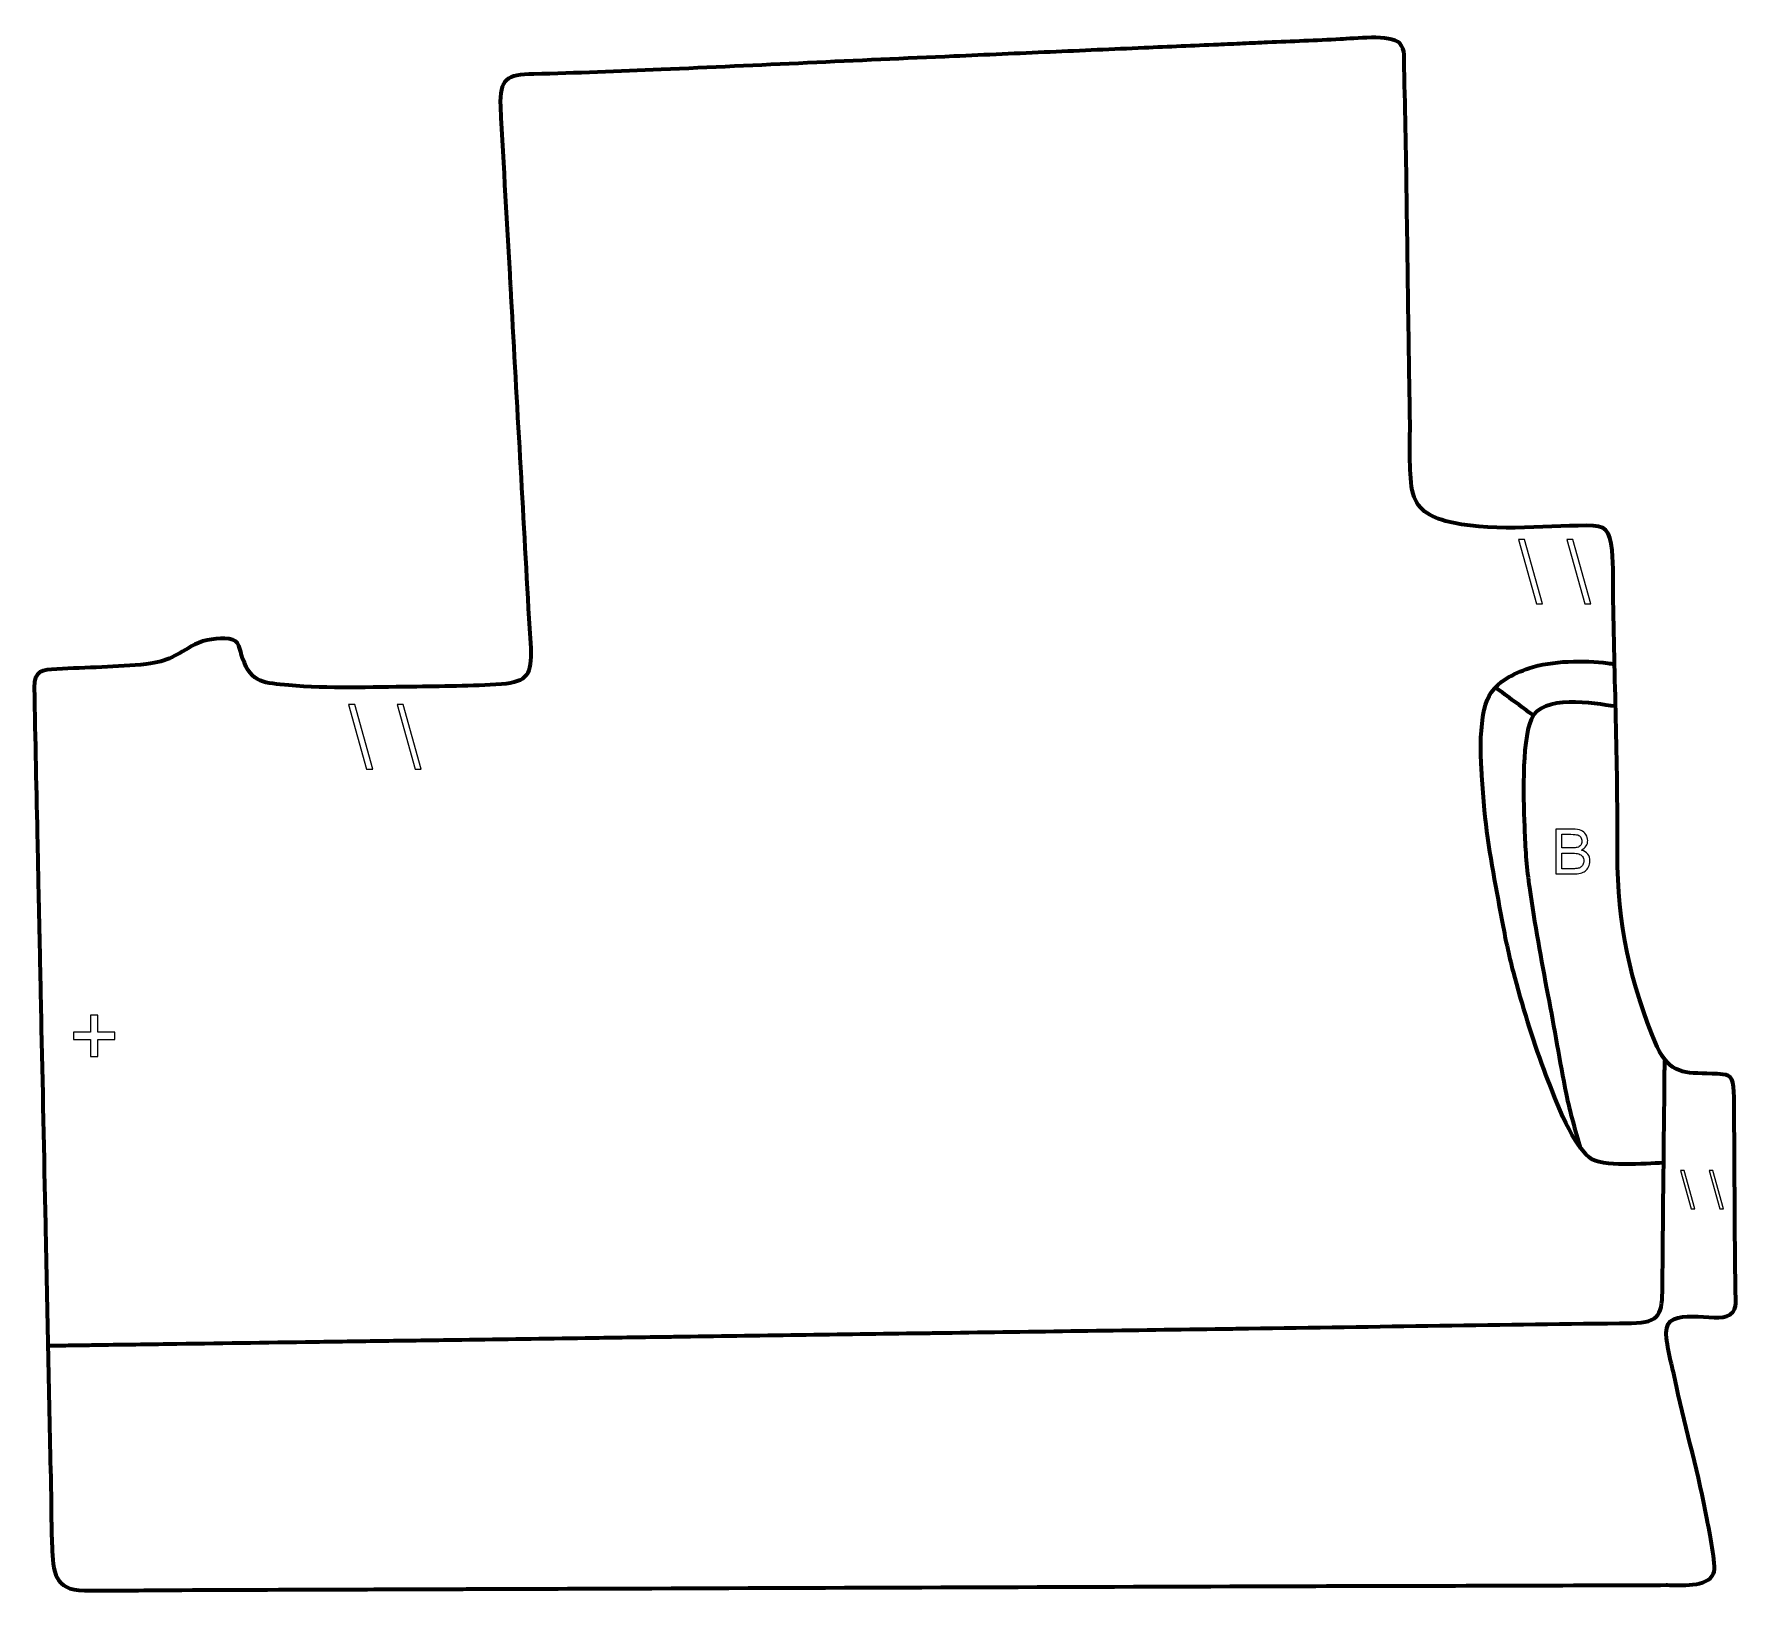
# Model space of a CAD drawing. Header units: millimetres. Extents: x 1348 to 2039, y 233 to 865.
import ezdxf

# ---------------------------------------------------------------- set-up
doc = ezdxf.new("R2010")
doc.units = ezdxf.units.MM
doc.header["$MEASUREMENT"] = 0
doc.layers.add('layer 2', color=7, linetype='Continuous')
doc.layers.add('layer 3', color=7, linetype='Continuous')

msp = doc.modelspace()

# ---------------------------------------------------------------- linework, layer by layer
at = {"layer": 'layer 2', "color": 142}
for points, knots in [([(1957.5635, 633.7059), (1957.5635, 633.7059), (1950.2448, 659.8697), (1950.2448, 659.8697), (1950.2448, 659.8697), (1950.2448, 659.8697), (1952.7315, 659.8697), (1952.7315, 659.8697), (1952.7315, 659.8697), (1952.7315, 659.8697), (1960.0503, 633.7059), (1960.0503, 633.7059), (1960.0503, 633.7059), (1960.0503, 633.7059), (1957.5635, 633.7059), (1957.5635, 633.7059)], [0, 0, 0, 0, 0.2, 0.2, 0.2, 0.2, 0.4, 0.4, 0.4, 0.4, 0.6, 0.6, 0.6, 0.6, 1, 1, 1, 1]), ([(1977.21, 633.7059), (1977.21, 633.7059), (1969.8913, 659.8697), (1969.8913, 659.8697), (1969.8913, 659.8697), (1969.8913, 659.8697), (1972.378, 659.8697), (1972.378, 659.8697), (1972.378, 659.8697), (1972.378, 659.8697), (1979.6968, 633.7059), (1979.6968, 633.7059), (1979.6968, 633.7059), (1979.6968, 633.7059), (1977.21, 633.7059), (1977.21, 633.7059)], [0, 0, 0, 0, 0.2, 0.2, 0.2, 0.2, 0.4, 0.4, 0.4, 0.4, 0.6, 0.6, 0.6, 0.6, 1, 1, 1, 1]), ([(1483.0816, 566.7057), (1483.0816, 566.7057), (1475.7629, 592.8695), (1475.7629, 592.8695), (1475.7629, 592.8695), (1475.7629, 592.8695), (1478.2496, 592.8695), (1478.2496, 592.8695), (1478.2496, 592.8695), (1478.2496, 592.8695), (1485.5684, 566.7057), (1485.5684, 566.7057), (1485.5684, 566.7057), (1485.5684, 566.7057), (1483.0816, 566.7057), (1483.0816, 566.7057)], [0, 0, 0, 0, 0.2, 0.2, 0.2, 0.2, 0.4, 0.4, 0.4, 0.4, 0.6, 0.6, 0.6, 0.6, 1, 1, 1, 1]), ([(1502.728, 566.7057), (1502.728, 566.7057), (1495.4093, 592.8695), (1495.4093, 592.8695), (1495.4093, 592.8695), (1495.4093, 592.8695), (1497.896, 592.8695), (1497.896, 592.8695), (1497.896, 592.8695), (1497.896, 592.8695), (1505.2148, 566.7057), (1505.2148, 566.7057), (1505.2148, 566.7057), (1505.2148, 566.7057), (1502.728, 566.7057), (1502.728, 566.7057)], [0, 0, 0, 0, 0.2, 0.2, 0.2, 0.2, 0.4, 0.4, 0.4, 0.4, 0.6, 0.6, 0.6, 0.6, 1, 1, 1, 1]), ([(1965.5096, 524.1803), (1965.5096, 524.1803), (1965.5096, 542.4072), (1965.5096, 542.4072), (1965.5096, 542.4072), (1965.5096, 542.4072), (1972.349, 542.4072), (1972.349, 542.4072), (1972.349, 542.4072), (1973.7406, 542.4072), (1974.8564, 542.2248), (1975.7008, 541.8557), (1975.7008, 541.8557), (1976.5408, 541.4865), (1977.1985, 540.918), (1977.6736, 540.1501), (1977.6736, 540.1501), (1978.1531, 539.3864), (1978.3907, 538.5845), (1978.3907, 537.7444), (1978.3907, 537.7444), (1978.3907, 536.968), (1978.1785, 536.234), (1977.7585, 535.5467), (1977.7585, 535.5467), (1977.3385, 534.8593), (1976.7021, 534.3035), (1975.8493, 533.8793), (1975.8493, 533.8793), (1976.9524, 533.5568), (1977.8009, 533.0053), (1978.3907, 532.2246), (1978.3907, 532.2246), (1978.9847, 531.4482), (1979.2817, 530.5275), (1979.2817, 529.4668), (1979.2817, 529.4668), (1979.2817, 528.6097), (1979.0992, 527.8164), (1978.7386, 527.0824), (1978.7386, 527.0824), (1978.3779, 526.3484), (1977.9325, 525.7841), (1977.4021, 525.3852), (1977.4021, 525.3852), (1976.8718, 524.9907), (1976.2056, 524.6894), (1975.408, 524.4858), (1975.408, 524.4858), (1974.6061, 524.2821), (1973.626, 524.1803), (1972.4635, 524.1803), (1972.4635, 524.1803), (1972.4635, 524.1803), (1965.5096, 524.1803), (1965.5096, 524.1803)], [0, 0, 0, 0, 0.06666667, 0.06666667, 0.06666667, 0.06666667, 0.13333333, 0.13333333, 0.13333333, 0.13333333, 0.2, 0.2, 0.2, 0.2, 0.26666667, 0.26666667, 0.26666667, 0.26666667, 0.33333333, 0.33333333, 0.33333333, 0.33333333, 0.4, 0.4, 0.4, 0.4, 0.46666667, 0.46666667, 0.46666667, 0.46666667, 0.53333333, 0.53333333, 0.53333333, 0.53333333, 0.6, 0.6, 0.6, 0.6, 0.66666667, 0.66666667, 0.66666667, 0.66666667, 0.73333333, 0.73333333, 0.73333333, 0.73333333, 0.8, 0.8, 0.8, 0.8, 0.86666667, 0.86666667, 0.86666667, 0.86666667, 1, 1, 1, 1]), ([(1967.928, 534.7448), (1967.928, 534.7448), (1971.8695, 534.7448), (1971.8695, 534.7448), (1971.8695, 534.7448), (1972.9387, 534.7448), (1973.7067, 534.8169), (1974.1691, 534.9569), (1974.1691, 534.9569), (1974.7843, 535.1394), (1975.2468, 535.4448), (1975.5565, 535.8691), (1975.5565, 535.8691), (1975.8662, 536.2934), (1976.0232, 536.8237), (1976.0232, 537.4644), (1976.0232, 537.4644), (1976.0232, 538.0711), (1975.879, 538.6057), (1975.5862, 539.0639), (1975.5862, 539.0639), (1975.2977, 539.5264), (1974.8819, 539.8446), (1974.3431, 540.0143), (1974.3431, 540.0143), (1973.8042, 540.184), (1972.8793, 540.2689), (1971.5725, 540.2689), (1971.5725, 540.2689), (1971.5725, 540.2689), (1967.928, 540.2689), (1967.928, 540.2689), (1967.928, 540.2689), (1967.928, 540.2689), (1967.928, 534.7448), (1967.928, 534.7448)], [0, 0, 0, 0, 0.1, 0.1, 0.1, 0.1, 0.2, 0.2, 0.2, 0.2, 0.3, 0.3, 0.3, 0.3, 0.4, 0.4, 0.4, 0.4, 0.5, 0.5, 0.5, 0.5, 0.6, 0.6, 0.6, 0.6, 0.7, 0.7, 0.7, 0.7, 0.8, 0.8, 0.8, 0.8, 1, 1, 1, 1]), ([(1967.928, 526.3187), (1967.928, 526.3187), (1972.4678, 526.3187), (1972.4678, 526.3187), (1972.4678, 526.3187), (1973.2484, 526.3187), (1973.7958, 526.3484), (1974.114, 526.4078), (1974.114, 526.4078), (1974.6655, 526.5053), (1975.1322, 526.6708), (1975.5056, 526.9042), (1975.5056, 526.9042), (1975.879, 527.1375), (1976.1844, 527.4769), (1976.4263, 527.9224), (1976.4263, 527.9224), (1976.6681, 528.3679), (1976.7869, 528.8813), (1976.7869, 529.4625), (1976.7869, 529.4625), (1976.7869, 530.1456), (1976.613, 530.7354), (1976.2608, 531.2403), (1976.2608, 531.2403), (1975.9129, 531.7452), (1975.4292, 532.0973), (1974.8098, 532.301), (1974.8098, 532.301), (1974.1946, 532.5046), (1973.3036, 532.6064), (1972.1453, 532.6064), (1972.1453, 532.6064), (1972.1453, 532.6064), (1967.928, 532.6064), (1967.928, 532.6064), (1967.928, 532.6064), (1967.928, 532.6064), (1967.928, 526.3187), (1967.928, 526.3187)], [0, 0, 0, 0, 0.09090909, 0.09090909, 0.09090909, 0.09090909, 0.18181818, 0.18181818, 0.18181818, 0.18181818, 0.27272727, 0.27272727, 0.27272727, 0.27272727, 0.36363636, 0.36363636, 0.36363636, 0.36363636, 0.45454545, 0.45454545, 0.45454545, 0.45454545, 0.54545455, 0.54545455, 0.54545455, 0.54545455, 0.63636364, 0.63636364, 0.63636364, 0.63636364, 0.72727273, 0.72727273, 0.72727273, 0.72727273, 0.81818182, 0.81818182, 0.81818182, 0.81818182, 1, 1, 1, 1]), ([(1371.1056, 450.1533), (1371.1056, 450.1533), (1371.1056, 457.0832), (1371.1056, 457.0832), (1371.1056, 457.0832), (1371.1056, 457.0832), (1364.2111, 457.0832), (1364.2111, 457.0832), (1364.2111, 457.0832), (1364.2111, 457.0832), (1364.2111, 459.9824), (1364.2111, 459.9824), (1364.2111, 459.9824), (1364.2111, 459.9824), (1371.1056, 459.9824), (1371.1056, 459.9824), (1371.1056, 459.9824), (1371.1056, 459.9824), (1371.1056, 466.8769), (1371.1056, 466.8769), (1371.1056, 466.8769), (1371.1056, 466.8769), (1374.0401, 466.8769), (1374.0401, 466.8769), (1374.0401, 466.8769), (1374.0401, 466.8769), (1374.0401, 459.9824), (1374.0401, 459.9824), (1374.0401, 459.9824), (1374.0401, 459.9824), (1380.9347, 459.9824), (1380.9347, 459.9824), (1380.9347, 459.9824), (1380.9347, 459.9824), (1380.9347, 457.0832), (1380.9347, 457.0832), (1380.9347, 457.0832), (1380.9347, 457.0832), (1374.0401, 457.0832), (1374.0401, 457.0832), (1374.0401, 457.0832), (1374.0401, 457.0832), (1374.0401, 450.1533), (1374.0401, 450.1533), (1374.0401, 450.1533), (1374.0401, 450.1533), (1371.1056, 450.1533), (1371.1056, 450.1533)], [0, 0, 0, 0, 0.07692308, 0.07692308, 0.07692308, 0.07692308, 0.15384615, 0.15384615, 0.15384615, 0.15384615, 0.23076923, 0.23076923, 0.23076923, 0.23076923, 0.30769231, 0.30769231, 0.30769231, 0.30769231, 0.38461538, 0.38461538, 0.38461538, 0.38461538, 0.46153846, 0.46153846, 0.46153846, 0.46153846, 0.53846154, 0.53846154, 0.53846154, 0.53846154, 0.61538462, 0.61538462, 0.61538462, 0.61538462, 0.69230769, 0.69230769, 0.69230769, 0.69230769, 0.76923077, 0.76923077, 0.76923077, 0.76923077, 0.84615385, 0.84615385, 0.84615385, 0.84615385, 1, 1, 1, 1]), ([(2020.3188, 388.3328), (2020.3188, 388.3328), (2015.9671, 403.8894), (2015.9671, 403.8894), (2015.9671, 403.8894), (2015.9671, 403.8894), (2017.4457, 403.8894), (2017.4457, 403.8894), (2017.4457, 403.8894), (2017.4457, 403.8894), (2021.7973, 388.3328), (2021.7973, 388.3328), (2021.7973, 388.3328), (2021.7973, 388.3328), (2020.3188, 388.3328), (2020.3188, 388.3328)], [0, 0, 0, 0, 0.2, 0.2, 0.2, 0.2, 0.4, 0.4, 0.4, 0.4, 0.6, 0.6, 0.6, 0.6, 1, 1, 1, 1]), ([(2032.0002, 388.3328), (2032.0002, 388.3328), (2027.6485, 403.8894), (2027.6485, 403.8894), (2027.6485, 403.8894), (2027.6485, 403.8894), (2029.1271, 403.8894), (2029.1271, 403.8894), (2029.1271, 403.8894), (2029.1271, 403.8894), (2033.4787, 388.3328), (2033.4787, 388.3328), (2033.4787, 388.3328), (2033.4787, 388.3328), (2032.0002, 388.3328), (2032.0002, 388.3328)], [0, 0, 0, 0, 0.2, 0.2, 0.2, 0.2, 0.4, 0.4, 0.4, 0.4, 0.6, 0.6, 0.6, 0.6, 1, 1, 1, 1])]:
    msp.add_open_spline(points, degree=3, knots=knots, dxfattribs=at)
at = {"layer": 'layer 2', "color": 142, "lineweight": 158}
for points, knots in [([(2008.7707, 406.9399), (2002.2124, 406.7326), (1983.8981, 405.0979), (1979.0917, 409.114), (1979.0917, 409.114), (1971.2618, 415.6567), (1964.4248, 434.8479), (1960.7289, 444.7008), (1960.7289, 444.7008), (1955.8473, 457.7149), (1951.7952, 471.0196), (1948.2612, 484.4584), (1948.2612, 484.4584), (1946.4387, 491.423), (1944.9991, 498.3683), (1943.6962, 505.4449), (1943.6962, 505.4449), (1940.9672, 520.3158), (1937.9488, 534.9335), (1936.5702, 550.0246), (1936.5702, 550.0246), (1936.1567, 554.7033), (1935.8354, 559.3905), (1935.4973, 564.0753), (1935.4973, 564.0753), (1935.3878, 565.584), (1935.2893, 567.0911), (1935.2019, 568.6012), (1935.2019, 568.6012), (1934.7657, 576.312), (1934.9593, 583.1638), (1936.3575, 590.7858), (1936.3575, 590.7858), (1937.5377, 596.5032), (1940.3281, 600.1087), (1945.2062, 603.2908), (1945.2062, 603.2908), (1948.1478, 605.2095), (1951.3309, 606.5484), (1954.6407, 607.6839), (1954.6407, 607.6839), (1963.8917, 610.7592), (1976.9286, 610.9315), (1986.561, 609.6911), (1986.561, 609.6911), (1987.4113, 609.5815), (1988.2613, 609.4679), (1989.1112, 609.3555)], [0, 0, 0, 0, 0.07692308, 0.07692308, 0.07692308, 0.07692308, 0.15384615, 0.15384615, 0.15384615, 0.15384615, 0.23076923, 0.23076923, 0.23076923, 0.23076923, 0.30769231, 0.30769231, 0.30769231, 0.30769231, 0.38461538, 0.38461538, 0.38461538, 0.38461538, 0.46153846, 0.46153846, 0.46153846, 0.46153846, 0.53846154, 0.53846154, 0.53846154, 0.53846154, 0.61538462, 0.61538462, 0.61538462, 0.61538462, 0.69230769, 0.69230769, 0.69230769, 0.69230769, 0.76923077, 0.76923077, 0.76923077, 0.76923077, 0.84615385, 0.84615385, 0.84615385, 0.84615385, 1, 1, 1, 1]), ([(1989.553, 592.2035), (1980.8064, 593.3529), (1959.8265, 597.2287), (1955.42, 586.8862), (1955.42, 586.8862), (1951.3718, 577.3843), (1952.3636, 552.4628), (1952.7734, 541.1835), (1952.7734, 541.1835), (1953.0493, 533.5929), (1953.6351, 526.1728), (1954.7305, 518.6531), (1954.7305, 518.6531), (1956.9304, 503.9284), (1959.3548, 489.6629), (1962.236, 475.0546), (1962.236, 475.0546), (1964.8598, 461.7513), (1966.9374, 448.2458), (1969.6353, 435.0043), (1969.6353, 435.0043), (1971.1619, 427.5123), (1973.3607, 420.1651), (1975.4247, 412.8081)], [0, 0, 0, 0, 0.14285714, 0.14285714, 0.14285714, 0.14285714, 0.28571429, 0.28571429, 0.28571429, 0.28571429, 0.42857143, 0.42857143, 0.42857143, 0.42857143, 0.57142857, 0.57142857, 0.57142857, 0.57142857, 0.71428571, 0.71428571, 0.71428571, 0.71428571, 1, 1, 1, 1]), ([(1353.8267, 332.867), (1356.9995, 332.9123), (1360.1722, 332.9576), (1363.3449, 333.0029), (1363.3449, 333.0029), (1366.5176, 333.0483), (1369.6904, 333.0937), (1372.8631, 333.139), (1372.8631, 333.139), (1382.7153, 333.2797), (1392.5674, 333.4204), (1402.4196, 333.5611), (1402.4196, 333.5611), (1422.2909, 333.8449), (1442.1622, 334.1287), (1462.0335, 334.4126), (1462.0335, 334.4126), (1472.0527, 334.5557), (1482.0717, 334.6987), (1492.0909, 334.8418), (1492.0909, 334.8418), (1501.9431, 334.9825), (1511.7953, 335.1233), (1521.6473, 335.264), (1521.6473, 335.264), (1538.3459, 335.5025), (1555.0445, 335.741), (1571.7431, 335.9796), (1571.7431, 335.9796), (1581.7623, 336.1226), (1591.7813, 336.2657), (1601.8005, 336.4088), (1601.8005, 336.4088), (1604.9732, 336.4541), (1608.146, 336.4994), (1611.3187, 336.5448), (1611.3187, 336.5448), (1644.7158, 337.0218), (1678.113, 337.4987), (1711.5101, 337.9758), (1711.5101, 337.9758), (1714.5159, 338.0187), (1717.5217, 338.0617), (1720.5273, 338.1046), (1720.5273, 338.1046), (1757.2642, 338.6292), (1794.001, 339.154), (1830.738, 339.6787), (1830.738, 339.6787), (1834.0777, 339.7264), (1837.4174, 339.7741), (1840.7571, 339.8218), (1840.7571, 339.8218), (1892.5372, 340.5621), (1944.3126, 341.4378), (1996.0953, 341.9929), (1996.0953, 341.9929), (2008.0211, 342.1208), (2008.5992, 345.8695), (2008.6975, 356.5761), (2008.6975, 356.5761), (2008.9451, 383.5228), (2009.2506, 410.4722), (2009.5282, 437.419), (2009.5282, 437.419), (2009.5644, 440.9293), (2009.6006, 444.4396), (2009.6367, 447.9498), (2009.6367, 447.9498), (2009.6367, 447.9498), (2009.6419, 448.4513), (2009.6419, 448.4513)], [0, 0, 0, 0, 0.05263158, 0.05263158, 0.05263158, 0.05263158, 0.10526316, 0.10526316, 0.10526316, 0.10526316, 0.15789474, 0.15789474, 0.15789474, 0.15789474, 0.21052632, 0.21052632, 0.21052632, 0.21052632, 0.26315789, 0.26315789, 0.26315789, 0.26315789, 0.31578947, 0.31578947, 0.31578947, 0.31578947, 0.36842105, 0.36842105, 0.36842105, 0.36842105, 0.42105263, 0.42105263, 0.42105263, 0.42105263, 0.47368421, 0.47368421, 0.47368421, 0.47368421, 0.52631579, 0.52631579, 0.52631579, 0.52631579, 0.57894737, 0.57894737, 0.57894737, 0.57894737, 0.63157895, 0.63157895, 0.63157895, 0.63157895, 0.68421053, 0.68421053, 0.68421053, 0.68421053, 0.73684211, 0.73684211, 0.73684211, 0.73684211, 0.78947368, 0.78947368, 0.78947368, 0.78947368, 0.84210526, 0.84210526, 0.84210526, 0.84210526, 0.89473684, 0.89473684, 0.89473684, 0.89473684, 1, 1, 1, 1])]:
    msp.add_open_spline(points, degree=3, knots=knots, dxfattribs=at)
msp.add_open_spline([(1956.3671, 588.4551), (1951.195, 592.2675), (1946.0231, 596.0797), (1940.851, 599.8921)], degree=3, dxfattribs=at)
at = {"layer": 'layer 3', "color": 22, "lineweight": 158}
msp.add_open_spline([(1760.3558, 857.6062), (1773.0459, 858.1635), (1785.7359, 858.721), (1798.426, 859.2783), (1798.426, 859.2783), (1808.4444, 859.7184), (1818.4629, 860.1584), (1828.4813, 860.5985), (1828.4813, 860.5985), (1831.8209, 860.7451), (1835.1604, 860.8918), (1838.4999, 861.0384), (1838.4999, 861.0384), (1841.8393, 861.1852), (1845.1788, 861.3318), (1848.5184, 861.4785), (1848.5184, 861.4785), (1858.3436, 861.9101), (1868.2119, 862.2804), (1878.0292, 862.7758), (1878.0292, 862.7758), (1883.286, 863.0411), (1898.4599, 864.9025), (1902.1416, 861.1795), (1902.1416, 861.1795), (1904.5444, 858.7497), (1903.85, 854.3978), (1903.9375, 851.1621), (1903.9375, 851.1621), (1904.9365, 813.8143), (1905.2247, 776.3357), (1905.8234, 738.9651), (1905.8234, 738.9651), (1905.9813, 729.0986), (1906.1394, 719.2321), (1906.2974, 709.3656), (1906.2974, 709.3656), (1906.3957, 700.375), (1905.8848, 690.1758), (1906.9184, 681.3481), (1906.9184, 681.3481), (1908.2344, 672.8747), (1912.8256, 669.689), (1920.6994, 667.3549), (1920.6994, 667.3549), (1937.4521, 662.8287), (1960.3536, 665.3154), (1977.8349, 665.548), (1977.8349, 665.548), (1986.0885, 665.6578), (1987.3486, 663.6232), (1988.2472, 655.4915), (1988.2472, 655.4915), (1988.9556, 649.0823), (1988.6282, 641.4194), (1988.7307, 634.844), (1988.7307, 634.844), (1989.3615, 600.619), (1990.6699, 566.6005), (1990.4549, 532.3429), (1990.4549, 532.3429), (1990.4196, 504.0614), (1995.5453, 480.1551), (2006.535, 454.1201), (2006.535, 454.1201), (2011.941, 442.8829), (2017.481, 443.4847), (2028.8316, 443.154), (2028.8316, 443.154), (2031.1737, 443.0858), (2035.614, 443.2962), (2036.8576, 440.8734), (2036.8576, 440.8734), (2038.1423, 437.9794), (2037.7746, 429.6261), (2037.8091, 425.9968), (2037.8091, 425.9968), (2038.0273, 402.4196), (2038.0308, 378.8025), (2038.3309, 355.2353), (2038.3309, 355.2353), (2038.3728, 351.9368), (2039.315, 347.9075), (2036.4591, 345.7059), (2036.4591, 345.7059), (2036.4591, 345.7059), (2035.9886, 345.3432), (2035.9886, 345.3432), (2035.9886, 345.3432), (2030.5339, 341.5717), (2009.8861, 349.832), (2010.2438, 337.9837), (2010.2438, 337.9837), (2010.2438, 337.9837), (2010.2636, 337.3295), (2010.2636, 337.3295), (2010.2636, 337.3295), (2010.8059, 330.6475), (2013.0556, 323.0982), (2014.4013, 316.3873), (2014.4013, 316.3873), (2018.2425, 298.2033), (2023.581, 280.5342), (2026.822, 262.1869), (2026.822, 262.1869), (2027.5725, 257.9388), (2030.813, 243.7181), (2029.4439, 240.4163), (2029.4439, 240.4163), (2027.058, 234.6624), (2015.7239, 235.7349), (2010.6568, 235.7606), (2010.6568, 235.7606), (2010.6568, 235.7606), (2010.2707, 235.7602), (2010.2707, 235.7602), (2010.2707, 235.7602), (1997.7135, 235.6644), (1985.1557, 235.6586), (1972.5983, 235.6164), (1972.5983, 235.6164), (1926.1564, 235.4465), (1879.7142, 235.3925), (1833.2731, 235.2299), (1833.2731, 235.2299), (1749.9076, 234.9338), (1666.5422, 234.6376), (1583.1767, 234.3416), (1583.1767, 234.3416), (1563.2961, 234.2709), (1543.4153, 234.2004), (1523.5345, 234.1297), (1523.5345, 234.1297), (1520.1932, 234.1179), (1516.852, 234.106), (1513.5107, 234.0941), (1513.5107, 234.0941), (1500.1455, 234.0466), (1486.7803, 233.9991), (1473.4151, 233.9517), (1473.4151, 233.9517), (1450.193, 233.8692), (1426.971, 233.7867), (1403.7489, 233.7043), (1403.7489, 233.7043), (1392.0491, 233.6549), (1380.2693, 233.3455), (1368.58, 233.5368), (1368.58, 233.5368), (1356.051, 233.7418), (1356.0073, 241.134), (1355.4733, 251.3984), (1355.4733, 251.3984), (1355.0543, 259.4531), (1355.2116, 267.8294), (1355.0181, 275.9514), (1355.0181, 275.9514), (1354.1752, 311.3228), (1353.5361, 346.6993), (1352.7946, 382.0729), (1352.7946, 382.0729), (1352.203, 410.2797), (1351.6113, 438.4867), (1351.0197, 466.6936), (1351.0197, 466.6936), (1350.8096, 476.7079), (1350.5996, 486.7222), (1350.3896, 496.7365), (1350.3896, 496.7365), (1350.3196, 500.0746), (1350.2495, 503.4127), (1350.1795, 506.7508), (1350.1795, 506.7508), (1350.1095, 510.0889), (1350.0394, 513.4269), (1349.9695, 516.7651), (1349.9695, 516.7651), (1349.8329, 523.2744), (1349.6964, 529.7837), (1349.5599, 536.2929), (1349.5599, 536.2929), (1349.116, 557.4896), (1348.6214, 578.6947), (1348.2227, 599.8911), (1348.2227, 599.8911), (1348.1925, 606.7921), (1351.4218, 606.9357), (1357.442, 607.288), (1357.442, 607.288), (1369.3722, 607.9611), (1381.9021, 608.1162), (1393.7242, 609.2972), (1393.7242, 609.2972), (1402.7436, 610.3554), (1405.9286, 613.0665), (1413.4098, 617.3217), (1413.4098, 617.3217), (1417.4509, 619.2718), (1422.8675, 620.0396), (1427.3108, 619.533), (1427.3108, 619.533), (1431.7811, 619.0235), (1431.5895, 615.237), (1432.7929, 611.5882), (1432.7929, 611.5882), (1436.4191, 601.4165), (1441.7728, 601.7135), (1451.491, 600.7397), (1451.491, 600.7397), (1467.6632, 599.257), (1484.8778, 599.9967), (1501.1716, 600.1477), (1501.1716, 600.1477), (1513.1698, 600.2589), (1525.8116, 600.3947), (1537.761, 601.1829), (1537.761, 601.1829), (1548.496, 601.9702), (1549.9542, 605.3867), (1549.648, 615.7978), (1549.648, 615.7978), (1549.4934, 621.0552), (1548.9425, 626.5731), (1548.6489, 631.883), (1548.6489, 631.883), (1546.2431, 675.4131), (1543.8149, 718.9423), (1541.3975, 762.4719), (1541.3975, 762.4719), (1541.3975, 762.4719), (1541.3698, 762.9722), (1541.3698, 762.9722), (1541.3698, 762.9722), (1540.0259, 787.1492), (1538.6099, 811.3258), (1537.3271, 835.5057), (1537.3271, 835.5057), (1537.04, 846.9041), (1539.8393, 848.3459), (1550.8864, 848.6509), (1550.8864, 848.6509), (1568.1776, 849.1252), (1585.3065, 849.7478), (1602.587, 850.5095), (1602.587, 850.5095), (1642.1533, 852.2535), (1681.7129, 854.1518), (1721.2838, 855.89), (1721.2838, 855.89), (1734.3077, 856.4621), (1747.3318, 857.0339), (1760.3558, 857.6062)], degree=3, knots=[0, 0, 0, 0, 0.015625, 0.015625, 0.015625, 0.015625, 0.03125, 0.03125, 0.03125, 0.03125, 0.046875, 0.046875, 0.046875, 0.046875, 0.0625, 0.0625, 0.0625, 0.0625, 0.078125, 0.078125, 0.078125, 0.078125, 0.09375, 0.09375, 0.09375, 0.09375, 0.109375, 0.109375, 0.109375, 0.109375, 0.125, 0.125, 0.125, 0.125, 0.140625, 0.140625, 0.140625, 0.140625, 0.15625, 0.15625, 0.15625, 0.15625, 0.171875, 0.171875, 0.171875, 0.171875, 0.1875, 0.1875, 0.1875, 0.1875, 0.203125, 0.203125, 0.203125, 0.203125, 0.21875, 0.21875, 0.21875, 0.21875, 0.234375, 0.234375, 0.234375, 0.234375, 0.25, 0.25, 0.25, 0.25, 0.265625, 0.265625, 0.265625, 0.265625, 0.28125, 0.28125, 0.28125, 0.28125, 0.296875, 0.296875, 0.296875, 0.296875, 0.3125, 0.3125, 0.3125, 0.3125, 0.328125, 0.328125, 0.328125, 0.328125, 0.34375, 0.34375, 0.34375, 0.34375, 0.359375, 0.359375, 0.359375, 0.359375, 0.375, 0.375, 0.375, 0.375, 0.390625, 0.390625, 0.390625, 0.390625, 0.40625, 0.40625, 0.40625, 0.40625, 0.421875, 0.421875, 0.421875, 0.421875, 0.4375, 0.4375, 0.4375, 0.4375, 0.453125, 0.453125, 0.453125, 0.453125, 0.46875, 0.46875, 0.46875, 0.46875, 0.484375, 0.484375, 0.484375, 0.484375, 0.5, 0.5, 0.5, 0.5, 0.515625, 0.515625, 0.515625, 0.515625, 0.53125, 0.53125, 0.53125, 0.53125, 0.546875, 0.546875, 0.546875, 0.546875, 0.5625, 0.5625, 0.5625, 0.5625, 0.578125, 0.578125, 0.578125, 0.578125, 0.59375, 0.59375, 0.59375, 0.59375, 0.609375, 0.609375, 0.609375, 0.609375, 0.625, 0.625, 0.625, 0.625, 0.640625, 0.640625, 0.640625, 0.640625, 0.65625, 0.65625, 0.65625, 0.65625, 0.671875, 0.671875, 0.671875, 0.671875, 0.6875, 0.6875, 0.6875, 0.6875, 0.703125, 0.703125, 0.703125, 0.703125, 0.71875, 0.71875, 0.71875, 0.71875, 0.734375, 0.734375, 0.734375, 0.734375, 0.75, 0.75, 0.75, 0.75, 0.765625, 0.765625, 0.765625, 0.765625, 0.78125, 0.78125, 0.78125, 0.78125, 0.796875, 0.796875, 0.796875, 0.796875, 0.8125, 0.8125, 0.8125, 0.8125, 0.828125, 0.828125, 0.828125, 0.828125, 0.84375, 0.84375, 0.84375, 0.84375, 0.859375, 0.859375, 0.859375, 0.859375, 0.875, 0.875, 0.875, 0.875, 0.890625, 0.890625, 0.890625, 0.890625, 0.90625, 0.90625, 0.90625, 0.90625, 0.921875, 0.921875, 0.921875, 0.921875, 0.9375, 0.9375, 0.9375, 0.9375, 0.953125, 0.953125, 0.953125, 0.953125, 0.96875, 0.96875, 0.96875, 0.96875, 1, 1, 1, 1], dxfattribs=at)

doc.saveas('drawing.dxf')
